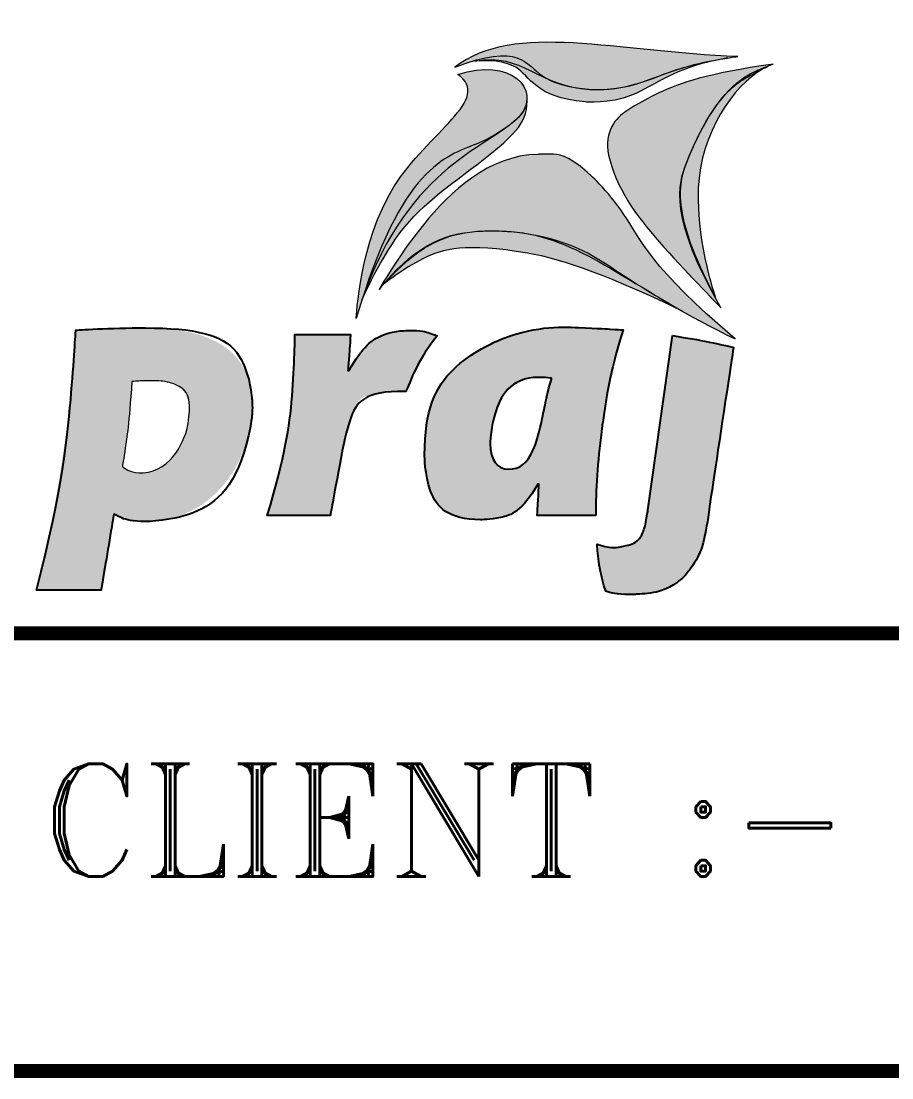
# Model space of a CAD drawing. Header units: inches. Extents: x 14435 to 21465, y 2728 to 7693.
# Drawn here: x 19863.9 to 20085.8, y 3137.3 to 3406.8 of the extents above; entities that cross this region are included whole.
import ezdxf
from ezdxf.enums import TextEntityAlignment as Align

# ---------------------------------------------------------------- set-up
doc = ezdxf.new("R2010")
doc.units = ezdxf.units.IN
doc.header["$MEASUREMENT"] = 0
for name, color, linetype in [('$PHI_TITL_3', 6, 'Continuous'), ('$PHI_TITL_4', 3, 'Continuous'), ('Layer 1', 7, 'Continuous')]:
    doc.layers.add(name, color=color, linetype=linetype)
doc.styles.add('ROMANS', font='romans.shx')
doc.styles.add('ROMANT', font='romant.shx')
doc.styles.get("Standard").update_dxf_attribs({"font": 'arial.ttf'})

# ---------------------------------------------------------------- blocks, each defined once
blk = doc.blocks.new('PHI-PIDPRAJA1')
at = {"true_color": 0x00b0bd}
h = blk.add_hatch(color=142, dxfattribs=at)
edge = h.paths.add_edge_path()
edge.add_spline(control_points=[(-173.303, 74.815), (-171.464, 76.218), (-168.394, 75.269), (-164.675, 75.138), (-164.675, 75.138), (-166.634, 74.906), (-167.984, 74.076), (-169.181, 74.137), (-169.181, 74.137), (-170.997, 74.229), (-171.311, 75.573), (-173.303, 74.815)], knot_values=[0, 0, 0, 0, 0.25, 0.25, 0.25, 0.375, 0.5, 0.5, 0.5, 0.75, 1, 1, 1, 1], degree=3, periodic=0)
at = {"true_color": 0x00696e}
h = blk.add_hatch(color=146, dxfattribs=at)
edge = h.paths.add_edge_path()
edge.add_spline(control_points=[(-169.181, 74.137), (-170.792, 74.219), (-171.222, 75.284), (-172.687, 74.996), (-172.687, 74.996), (-171.114, 75.182), (-170.869, 73.89), (-169.324, 73.753), (-169.324, 73.753), (-167.854, 73.623), (-166.607, 74.83), (-164.98, 75.095), (-164.98, 75.095), (-166.775, 74.82), (-168.047, 74.079), (-169.181, 74.137)], knot_values=[0, 0, 0, 0, 0.2, 0.2, 0.2, 0.3, 0.4, 0.4, 0.4, 0.5, 0.6, 0.6, 0.6, 0.8, 1, 1, 1, 1], degree=3, periodic=0)
at = {"true_color": 0xf05a22}
h = blk.add_hatch(color=20, dxfattribs=at)
edge = h.paths.add_edge_path()
edge.add_spline(control_points=[(-168.578, 71.985), (-168.788, 72.765), (-168.453, 73.205), (-168.127, 73.436), (-168.127, 73.436), (-167.294, 74.024), (-165.594, 74.629), (-163.599, 74.906), (-163.599, 74.906), (-163.599, 74.906), (-164.872, 74.411), (-165.557, 73.296), (-165.557, 73.296), (-165.557, 73.296), (-165.555, 73.302), (-165.555, 73.302), (-165.555, 73.302), (-166.256, 72.147), (-166.777, 70.257), (-165.188, 67.477), (-165.188, 67.477), (-167.099, 69.432), (-168.276, 70.92), (-168.576, 71.985), (-168.576, 71.985), (-168.576, 71.985), (-168.578, 71.985), (-168.578, 71.985)], knot_values=[0, 0, 0, 0, 0.125, 0.125, 0.125, 0.1875, 0.25, 0.25, 0.25, 0.3125, 0.375, 0.375, 0.375, 0.4375, 0.5, 0.5, 0.5, 0.5625, 0.625, 0.625, 0.625, 0.6875, 0.75, 0.75, 0.75, 0.875, 1, 1, 1, 1], degree=3, periodic=0)
at = {"true_color": 0xb34215}
h = blk.add_hatch(color=34, dxfattribs=at)
edge = h.paths.add_edge_path()
edge.add_spline(control_points=[(-165.557, 73.296), (-165.557, 73.296), (-165.555, 73.302), (-165.555, 73.302), (-165.555, 73.302), (-166.23, 72.191), (-166.737, 70.399), (-165.358, 67.789), (-165.358, 67.789), (-166.717, 71.752), (-164.619, 74.454), (-163.758, 74.835), (-163.758, 74.835), (-163.758, 74.835), (-163.76, 74.835), (-163.761, 74.834), (-163.761, 74.834), (-164.126, 74.661), (-165.021, 74.168), (-165.557, 73.296)], knot_values=[0, 0, 0, 0, 0.166667, 0.166667, 0.166667, 0.25, 0.333333, 0.333333, 0.333333, 0.416667, 0.5, 0.5, 0.5, 0.583333, 0.666667, 0.666667, 0.666667, 0.833333, 1, 1, 1, 1], degree=3, periodic=0)
at = {"true_color": 0x006cb5}
h = blk.add_hatch(color=152, dxfattribs=at)
edge = h.paths.add_edge_path()
edge.add_spline(control_points=[(-164.758, 66.526), (-167.76, 67.973), (-169.223, 69.435), (-171.175, 69.75), (-171.175, 69.75), (-172.959, 70.037), (-174.615, 69.27), (-175.606, 68.03), (-175.606, 68.03), (-174.576, 69.936), (-172.277, 72.119), (-170.765, 72.155), (-170.765, 72.155), (-170.425, 72.163), (-169.887, 72.162), (-169.263, 71.611), (-169.263, 71.611), (-167.998, 70.494), (-167.327, 68.699), (-164.758, 66.526)], knot_values=[0, 0, 0, 0, 0.166667, 0.166667, 0.166667, 0.25, 0.333333, 0.333333, 0.333333, 0.416667, 0.5, 0.5, 0.5, 0.583333, 0.666667, 0.666667, 0.666667, 0.833333, 1, 1, 1, 1], degree=3, periodic=0)
at = {"true_color": 0x284b8c}
h = blk.add_hatch(color=167, dxfattribs=at)
edge = h.paths.add_edge_path()
edge.add_spline(control_points=[(-171.087, 69.141), (-170.003, 68.96), (-168.408, 68.374), (-166.356, 67.367), (-166.356, 67.367), (-168.35, 68.5), (-169.605, 69.497), (-171.175, 69.75), (-171.175, 69.75), (-172.869, 70.023), (-174.446, 69.343), (-175.45, 68.213), (-175.45, 68.213), (-174.337, 69.107), (-172.98, 69.457), (-171.087, 69.141)], knot_values=[0, 0, 0, 0, 0.2, 0.2, 0.2, 0.3, 0.4, 0.4, 0.4, 0.5, 0.6, 0.6, 0.6, 0.8, 1, 1, 1, 1], degree=3, periodic=0)
h = blk.add_hatch(color=167, dxfattribs=at)
edge = h.paths.add_edge_path()
edge.add_spline(control_points=[(-182.733, 60.955), (-181.007, 60.955), (-179.837, 62.252), (-179.533, 63.853)], knot_values=[0.555556, 0.555556, 0.555556, 0.555556, 0.666667, 0.666667, 0.666667, 0.666667], degree=3, periodic=0)
edge.add_spline(control_points=[(-179.533, 63.853), (-179.485, 64.098), (-179.467, 64.434), (-179.484, 64.651)], knot_values=[0.666667, 0.666667, 0.666667, 0.666667, 0.777778, 0.777778, 0.777778, 0.777778], degree=3, periodic=0)
edge.add_spline(control_points=[(-179.484, 64.651), (-179.567, 66.485), (-181.232, 66.856), (-182.735, 66.86)], knot_values=[0.777778, 0.777778, 0.777778, 0.777778, 1, 1, 1, 1], degree=3, periodic=0)
edge.add_spline(control_points=[(-182.735, 66.86), (-183.809, 66.863), (-184.857, 66.793), (-184.857, 66.793)], knot_values=[0, 0, 0, 0, 0.111111, 0.111111, 0.111111, 0.111111], degree=3, periodic=0)
edge.add_spline(control_points=[(-184.857, 66.793), (-184.939, 65.387), (-185.243, 62.007), (-186.057, 58.859), (-186.057, 58.859), (-186.057, 58.859), (-185.564, 58.859), (-185.071, 58.859)], knot_values=[0.111111, 0.111111, 0.111111, 0.111111, 0.222222, 0.222222, 0.222222, 0.222322, 0.277778, 0.277778, 0.277778, 0.277778], degree=3, periodic=0)
edge.add_spline(control_points=[(-185.071, 58.859), (-184.578, 58.859), (-184.085, 58.859), (-184.085, 58.859), (-184.085, 58.859), (-184.085, 58.859), (-183.697, 61.183), (-183.697, 61.183)], knot_values=[0.277778, 0.277778, 0.277778, 0.277778, 0.333333, 0.333333, 0.333333, 0.333433, 0.444444, 0.444444, 0.444444, 0.444444], degree=3, periodic=0)
edge.add_spline(control_points=[(-183.697, 61.183), (-183.501, 61.056), (-183.125, 60.955), (-182.733, 60.955)], knot_values=[0.444444, 0.444444, 0.444444, 0.444444, 0.555556, 0.555556, 0.555556, 0.555556], degree=3, periodic=0)
edge = h.paths.add_edge_path(flags=16)
edge.add_spline(control_points=[(-181.433, 63.946), (-181.496, 63.491), (-181.914, 62.493), (-182.807, 62.435)], knot_values=[0, 0, 0, 0, 0.142857, 0.142857, 0.142857, 0.142857], degree=3, periodic=0)
edge.add_spline(control_points=[(-182.807, 62.435), (-183.199, 62.424), (-183.436, 62.629), (-183.436, 62.629)], knot_values=[0.142857, 0.142857, 0.142857, 0.142857, 0.285714, 0.285714, 0.285714, 0.285714], degree=3, periodic=0)
edge.add_spline(control_points=[(-183.436, 62.629), (-183.356, 63.132), (-183.241, 63.9), (-183.145, 65.228)], knot_values=[0.285714, 0.285714, 0.285714, 0.285714, 0.428571, 0.428571, 0.428571, 0.428571], degree=3, periodic=0)
edge.add_spline(control_points=[(-183.145, 65.228), (-183.092, 65.228), (-182.767, 65.254), (-182.458, 65.247)], knot_values=[0.428571, 0.428571, 0.428571, 0.428571, 0.571429, 0.571429, 0.571429, 0.571429], degree=3, periodic=0)
edge.add_spline(control_points=[(-182.458, 65.247), (-182.311, 65.244), (-182.167, 65.234), (-182.059, 65.21)], knot_values=[0.571429, 0.571429, 0.571429, 0.571429, 0.714286, 0.714286, 0.714286, 0.714286], degree=3, periodic=0)
edge.add_spline(control_points=[(-182.059, 65.21), (-181.403, 65.067), (-181.351, 64.515), (-181.433, 63.946)], knot_values=[0.714286, 0.714286, 0.714286, 0.714286, 1, 1, 1, 1], degree=3, periodic=0)
h = blk.add_hatch(color=167, dxfattribs=at)
edge = h.paths.add_edge_path()
edge.add_spline(control_points=[(-178.339, 64.061), (-178.406, 63.567), (-178.51, 63.023), (-178.69, 62.32)], knot_values=[0.635416, 0.635416, 0.635416, 0.635416, 0.656249, 0.656249, 0.656249, 0.656249], degree=3, periodic=0)
edge.add_spline(control_points=[(-178.69, 62.32), (-178.78, 61.969), (-178.889, 61.578), (-179.021, 61.134)], knot_values=[0.656249, 0.656249, 0.656249, 0.656249, 0.666667, 0.666667, 0.666667, 0.666667], degree=3, periodic=0)
edge.add_spline(control_points=[(-179.021, 61.134), (-179.021, 61.134), (-179.021, 61.134), (-177.1, 61.134), (-177.1, 61.134), (-177.1, 61.134), (-177.1, 61.134), (-176.752, 63.021), (-176.752, 63.021), (-176.752, 63.021), (-176.561, 64.031), (-176.168, 64.919), (-175.044, 64.919), (-175.044, 64.919), (-175.044, 64.919), (-175.044, 64.919)], knot_values=[0.66667, 0.66667, 0.66667, 0.66667, 0.708333, 0.75, 0.75, 0.75, 0.791667, 0.833333, 0.833333, 0.833333, 0.916667, 0.958334, 0.958334, 0.958334, 1.000001, 1.000001, 1.000001, 1.000001], degree=3, periodic=0)
edge.add_spline(control_points=[(-175.044, 64.919), (-175.044, 64.919), (-174.79, 64.919), (-174.79, 64.919)], knot_values=[0.000001, 0.000001, 0.000001, 0.000001, 0.083332, 0.083332, 0.083332, 0.083332], degree=3, periodic=0)
edge.add_spline(control_points=[(-174.715, 65.106), (-174.761, 64.994), (-174.79, 64.919), (-174.79, 64.919), (-174.79, 64.919), (-174.79, 64.919), (-174.79, 64.919)], knot_values=[0.083332, 0.083332, 0.083332, 0.083332, 0.09375, 0.09375, 0.09375, 0.104167, 0.104167, 0.104167, 0.104167], degree=3, periodic=0)
edge.add_spline(control_points=[(-174.536, 65.514), (-174.605, 65.367), (-174.668, 65.218), (-174.715, 65.106)], knot_values=[0.104167, 0.104167, 0.104167, 0.104167, 0.125, 0.125, 0.125, 0.125], degree=3, periodic=0)
edge.add_spline(control_points=[(-174.426, 65.737), (-174.466, 65.661), (-174.502, 65.588), (-174.536, 65.514)], knot_values=[0.125, 0.125, 0.125, 0.125, 0.135416, 0.135416, 0.135416, 0.135416], degree=3, periodic=0)
edge.add_spline(control_points=[(-174.426, 65.737), (-174.346, 65.89), (-174.246, 66.057), (-174.099, 66.267)], knot_values=[0.135416, 0.135416, 0.135416, 0.135416, 0.156249, 0.156249, 0.156249, 0.156249], degree=3, periodic=0)
edge.add_spline(control_points=[(-174.099, 66.267), (-174.026, 66.372), (-173.941, 66.489), (-173.84, 66.619)], knot_values=[0.156249, 0.156249, 0.156249, 0.156249, 0.166667, 0.166667, 0.166667, 0.166667], degree=3, periodic=0)
edge.add_spline(control_points=[(-173.84, 66.619), (-173.84, 66.619), (-174.044, 66.705), (-174.325, 66.786), (-174.73, 66.783), (-174.73, 66.783), (-174.754, 66.783), (-174.795, 66.781)], knot_values=[0.166667, 0.166667, 0.166667, 0.166667, 0.208333, 0.25, 0.25, 0.25, 0.260417, 0.260417, 0.260417, 0.260417], degree=3, periodic=0)
edge.add_spline(control_points=[(-174.795, 66.781), (-174.836, 66.779), (-174.895, 66.775), (-174.964, 66.767)], knot_values=[0.260417, 0.260417, 0.260417, 0.260417, 0.270834, 0.270834, 0.270834, 0.270834], degree=3, periodic=0)
edge.add_spline(control_points=[(-174.964, 66.767), (-174.999, 66.763), (-175.037, 66.758), (-175.076, 66.752)], knot_values=[0.270834, 0.270834, 0.270834, 0.270834, 0.276042, 0.276042, 0.276042, 0.276042], degree=3, periodic=0)
edge.add_spline(control_points=[(-175.076, 66.752), (-175.155, 66.74), (-175.241, 66.722), (-175.329, 66.698)], knot_values=[0.276042, 0.276042, 0.276042, 0.276042, 0.286458, 0.286458, 0.286458, 0.286458], degree=3, periodic=0)
edge.add_spline(control_points=[(-175.329, 66.698), (-175.373, 66.686), (-175.439, 66.666), (-175.504, 66.64), (-175.525, 66.631)], knot_values=[0.286458, 0.286458, 0.286458, 0.286458, 0.291667, 0.294271, 0.294271, 0.294271, 0.294271], degree=3, periodic=0)
edge.add_spline(control_points=[(-175.525, 66.631), (-175.568, 66.614), (-175.611, 66.593), (-175.653, 66.57)], knot_values=[0.294271, 0.294271, 0.294271, 0.294271, 0.299479, 0.299479, 0.299479, 0.299479], degree=3, periodic=0)
edge.add_spline(control_points=[(-175.653, 66.57), (-175.696, 66.547), (-175.738, 66.521), (-175.781, 66.491)], knot_values=[0.299479, 0.299479, 0.299479, 0.299479, 0.304687, 0.304687, 0.304687, 0.304687], degree=3, periodic=0)
edge.add_spline(control_points=[(-175.781, 66.491), (-175.823, 66.461), (-175.865, 66.428), (-175.908, 66.39)], knot_values=[0.304687, 0.304687, 0.304687, 0.304687, 0.309895, 0.309895, 0.309895, 0.309895], degree=3, periodic=0)
edge.add_spline(control_points=[(-175.908, 66.39), (-175.972, 66.334), (-176.037, 66.267), (-176.104, 66.189)], knot_values=[0.309895, 0.309895, 0.309895, 0.309895, 0.317708, 0.317708, 0.317708, 0.317708], degree=3, periodic=0)
edge.add_spline(control_points=[(-176.104, 66.189), (-176.192, 66.085), (-176.283, 65.96), (-176.379, 65.808)], knot_values=[0.317708, 0.317708, 0.317708, 0.317708, 0.328124, 0.328124, 0.328124, 0.328124], degree=3, periodic=0)
edge.add_spline(control_points=[(-176.379, 65.808), (-176.427, 65.732), (-176.476, 65.649), (-176.527, 65.56)], knot_values=[0.328124, 0.328124, 0.328124, 0.328124, 0.333333, 0.333333, 0.333333, 0.333333], degree=3, periodic=0)
edge.add_spline(control_points=[(-176.561, 65.56), (-176.561, 65.56), (-176.561, 65.56), (-176.561, 65.56), (-176.561, 65.56), (-176.544, 65.739), (-176.53, 65.922)], knot_values=[0.416666, 0.416666, 0.416666, 0.416666, 0.4375, 0.4375, 0.4375, 0.458333, 0.458333, 0.458333, 0.458333], degree=3, periodic=0)
edge.add_spline(control_points=[(-176.53, 65.922), (-176.516, 66.105), (-176.504, 66.291), (-176.483, 66.661)], knot_values=[0.458333, 0.458333, 0.458333, 0.458333, 0.5, 0.5, 0.5, 0.5], degree=3, periodic=0)
edge.add_spline(control_points=[(-176.483, 66.661), (-176.483, 66.661), (-176.483, 66.661), (-178.176, 66.661), (-178.176, 66.661), (-178.176, 66.661), (-178.178, 66.424), (-178.19, 66.07)], knot_values=[0.5, 0.5, 0.5, 0.5, 0.541667, 0.583333, 0.583333, 0.583333, 0.604167, 0.604167, 0.604167, 0.604167], degree=3, periodic=0)
edge.add_spline(control_points=[(-178.19, 66.07), (-178.202, 65.716), (-178.223, 65.245), (-178.262, 64.776)], knot_values=[0.604167, 0.604167, 0.604167, 0.604167, 0.625, 0.625, 0.625, 0.625], degree=3, periodic=0)
edge.add_spline(control_points=[(-178.339, 64.061), (-178.306, 64.308), (-178.282, 64.542), (-178.262, 64.776)], knot_values=[0.625, 0.625, 0.625, 0.625, 0.635416, 0.635416, 0.635416, 0.635416], degree=3, periodic=0)
h = blk.add_hatch(color=167, dxfattribs=at)
edge = h.paths.add_edge_path()
edge.add_spline(control_points=[(-168.485, 65.676), (-168.409, 65.992), (-168.31, 66.35), (-168.172, 66.799)], knot_values=[0.15909, 0.15909, 0.15909, 0.15909, 0.181818, 0.181818, 0.181818, 0.181818], degree=3, periodic=0)
edge.add_spline(control_points=[(-168.172, 66.799), (-168.172, 66.799), (-168.172, 66.799), (-168.321, 66.812), (-168.567, 66.825), (-168.567, 66.825), (-168.659, 66.83), (-168.824, 66.838)], knot_values=[0.181818, 0.181818, 0.181818, 0.181818, 0.227273, 0.272727, 0.272727, 0.272727, 0.295455, 0.295455, 0.295455, 0.295455], degree=3, periodic=0)
edge.add_spline(control_points=[(-168.824, 66.838), (-168.99, 66.846), (-169.349, 66.862), (-169.833, 66.883), (-170.009, 66.882)], knot_values=[0.295455, 0.295455, 0.295455, 0.295455, 0.318182, 0.329545, 0.329545, 0.329545, 0.329545], degree=3, periodic=0)
edge.add_spline(control_points=[(-170.009, 66.882), (-170.274, 66.88), (-170.573, 66.862), (-170.911, 66.799)], knot_values=[0.329545, 0.329545, 0.329545, 0.329545, 0.34659, 0.34659, 0.34659, 0.34659], degree=3, periodic=0)
edge.add_spline(control_points=[(-170.911, 66.799), (-171.136, 66.757), (-171.378, 66.695), (-171.639, 66.606)], knot_values=[0.34659, 0.34659, 0.34659, 0.34659, 0.357954, 0.357954, 0.357954, 0.357954], degree=3, periodic=0)
edge.add_spline(control_points=[(-171.639, 66.606), (-171.769, 66.561), (-171.905, 66.509), (-172.045, 66.449), (-172.045, 66.449), (-172.092, 66.429), (-172.171, 66.39)], knot_values=[0.357954, 0.357954, 0.357954, 0.357954, 0.363636, 0.363636, 0.363636, 0.375001, 0.375001, 0.375001, 0.375001], degree=3, periodic=0)
edge.add_spline(control_points=[(-172.171, 66.39), (-172.251, 66.351), (-172.362, 66.293), (-172.491, 66.219)], knot_values=[0.375001, 0.375001, 0.375001, 0.375001, 0.386364, 0.386364, 0.386364, 0.386364], degree=3, periodic=0)
edge.add_spline(control_points=[(-172.491, 66.219), (-172.555, 66.182), (-172.624, 66.141), (-172.695, 66.096)], knot_values=[0.386364, 0.386364, 0.386364, 0.386364, 0.392046, 0.392046, 0.392046, 0.392046], degree=3, periodic=0)
edge.add_spline(control_points=[(-172.695, 66.096), (-172.837, 66.006), (-172.988, 65.901), (-173.134, 65.782)], knot_values=[0.392046, 0.392046, 0.392046, 0.392046, 0.403409, 0.403409, 0.403409, 0.403409], degree=3, periodic=0)
edge.add_spline(control_points=[(-173.134, 65.782), (-173.206, 65.723), (-173.313, 65.629), (-173.413, 65.529), (-173.445, 65.494)], knot_values=[0.403409, 0.403409, 0.403409, 0.403409, 0.409091, 0.411932, 0.411932, 0.411932, 0.411932], degree=3, periodic=0)
edge.add_spline(control_points=[(-173.445, 65.494), (-173.51, 65.426), (-173.572, 65.353), (-173.629, 65.277)], knot_values=[0.411932, 0.411932, 0.411932, 0.411932, 0.417613, 0.417613, 0.417613, 0.417613], degree=3, periodic=0)
edge.add_spline(control_points=[(-173.629, 65.277), (-173.687, 65.2), (-173.741, 65.119), (-173.791, 65.032)], knot_values=[0.417613, 0.417613, 0.417613, 0.417613, 0.423295, 0.423295, 0.423295, 0.423295], degree=3, periodic=0)
edge.add_spline(control_points=[(-173.791, 65.032), (-173.841, 64.946), (-173.887, 64.854), (-173.929, 64.757)], knot_values=[0.423295, 0.423295, 0.423295, 0.423295, 0.428977, 0.428977, 0.428977, 0.428977], degree=3, periodic=0)
edge.add_spline(control_points=[(-173.929, 64.757), (-173.971, 64.659), (-174.009, 64.555), (-174.042, 64.444)], knot_values=[0.428977, 0.428977, 0.428977, 0.428977, 0.434659, 0.434659, 0.434659, 0.434659], degree=3, periodic=0)
edge.add_spline(control_points=[(-174.042, 64.444), (-174.076, 64.333), (-174.105, 64.214), (-174.13, 64.088)], knot_values=[0.434659, 0.434659, 0.434659, 0.434659, 0.44034, 0.44034, 0.44034, 0.44034], degree=3, periodic=0)
edge.add_spline(control_points=[(-174.13, 64.088), (-174.166, 63.899), (-174.193, 63.692), (-174.208, 63.464)], knot_values=[0.44034, 0.44034, 0.44034, 0.44034, 0.448863, 0.448863, 0.448863, 0.448863], degree=3, periodic=0)
edge.add_spline(control_points=[(-174.208, 63.464), (-174.218, 63.312), (-174.223, 63.15), (-174.223, 62.979), (-174.223, 62.979), (-174.223, 62.941), (-174.221, 62.877)], knot_values=[0.448863, 0.448863, 0.448863, 0.448863, 0.454545, 0.454545, 0.454545, 0.46591, 0.46591, 0.46591, 0.46591], degree=3, periodic=0)
edge.add_spline(control_points=[(-174.221, 62.877), (-174.218, 62.813), (-174.212, 62.722), (-174.201, 62.616)], knot_values=[0.46591, 0.46591, 0.46591, 0.46591, 0.477273, 0.477273, 0.477273, 0.477273], degree=3, periodic=0)
edge.add_spline(control_points=[(-174.201, 62.616), (-174.195, 62.563), (-174.188, 62.506), (-174.179, 62.447)], knot_values=[0.477273, 0.477273, 0.477273, 0.477273, 0.482955, 0.482955, 0.482955, 0.482955], degree=3, periodic=0)
edge.add_spline(control_points=[(-174.179, 62.447), (-174.162, 62.329), (-174.137, 62.2), (-174.103, 62.073)], knot_values=[0.482955, 0.482955, 0.482955, 0.482955, 0.494318, 0.494318, 0.494318, 0.494318], degree=3, periodic=0)
edge.add_spline(control_points=[(-174.103, 62.073), (-174.086, 62.009), (-174.056, 61.915), (-174.02, 61.824), (-174.007, 61.794)], knot_values=[0.494318, 0.494318, 0.494318, 0.494318, 0.5, 0.502841, 0.502841, 0.502841, 0.502841], degree=3, periodic=0)
edge.add_spline(control_points=[(-174.007, 61.794), (-173.982, 61.734), (-173.953, 61.676), (-173.92, 61.621)], knot_values=[0.502841, 0.502841, 0.502841, 0.502841, 0.508523, 0.508523, 0.508523, 0.508523], degree=3, periodic=0)
edge.add_spline(control_points=[(-173.92, 61.621), (-173.887, 61.566), (-173.85, 61.513), (-173.808, 61.464)], knot_values=[0.508523, 0.508523, 0.508523, 0.508523, 0.514204, 0.514204, 0.514204, 0.514204], degree=3, periodic=0)
edge.add_spline(control_points=[(-173.808, 61.464), (-173.766, 61.414), (-173.719, 61.367), (-173.666, 61.324)], knot_values=[0.514204, 0.514204, 0.514204, 0.514204, 0.519886, 0.519886, 0.519886, 0.519886], degree=3, periodic=0)
edge.add_spline(control_points=[(-173.666, 61.324), (-173.613, 61.281), (-173.554, 61.242), (-173.489, 61.207)], knot_values=[0.519886, 0.519886, 0.519886, 0.519886, 0.525568, 0.525568, 0.525568, 0.525568], degree=3, periodic=0)
edge.add_spline(control_points=[(-173.489, 61.207), (-173.423, 61.171), (-173.351, 61.14), (-173.271, 61.113)], knot_values=[0.525568, 0.525568, 0.525568, 0.525568, 0.531249, 0.531249, 0.531249, 0.531249], degree=3, periodic=0)
edge.add_spline(control_points=[(-173.271, 61.113), (-173.191, 61.087), (-173.104, 61.065), (-173.007, 61.048)], knot_values=[0.531249, 0.531249, 0.531249, 0.531249, 0.536931, 0.536931, 0.536931, 0.536931], degree=3, periodic=0)
edge.add_spline(control_points=[(-173.007, 61.048), (-172.911, 61.031), (-172.807, 61.02), (-172.693, 61.014)], knot_values=[0.536931, 0.536931, 0.536931, 0.536931, 0.542613, 0.542613, 0.542613, 0.542613], degree=3, periodic=0)
edge.add_spline(control_points=[(-172.693, 61.014), (-172.636, 61.011), (-172.576, 61.01), (-172.515, 61.01), (-172.515, 61.01), (-172.496, 61.01), (-172.464, 61.011)], knot_values=[0.542613, 0.542613, 0.542613, 0.542613, 0.545455, 0.545455, 0.545455, 0.556819, 0.556819, 0.556819, 0.556819], degree=3, periodic=0)
edge.add_spline(control_points=[(-172.464, 61.011), (-172.399, 61.013), (-172.278, 61.019), (-172.134, 61.037)], knot_values=[0.556819, 0.556819, 0.556819, 0.556819, 0.579546, 0.579546, 0.579546, 0.579546], degree=3, periodic=0)
edge.add_spline(control_points=[(-172.134, 61.037), (-172.062, 61.046), (-171.965, 61.061), (-171.865, 61.083), (-171.845, 61.087)], knot_values=[0.579546, 0.579546, 0.579546, 0.579546, 0.590909, 0.59375, 0.59375, 0.59375, 0.59375], degree=3, periodic=0)
edge.add_spline(control_points=[(-171.845, 61.087), (-171.805, 61.097), (-171.764, 61.108), (-171.723, 61.122)], knot_values=[0.59375, 0.59375, 0.59375, 0.59375, 0.599432, 0.599432, 0.599432, 0.599432], degree=3, periodic=0)
edge.add_spline(control_points=[(-171.723, 61.122), (-171.681, 61.136), (-171.639, 61.152), (-171.596, 61.173)], knot_values=[0.599432, 0.599432, 0.599432, 0.599432, 0.605113, 0.605113, 0.605113, 0.605113], degree=3, periodic=0)
edge.add_spline(control_points=[(-171.596, 61.173), (-171.553, 61.194), (-171.509, 61.219), (-171.464, 61.249)], knot_values=[0.605113, 0.605113, 0.605113, 0.605113, 0.610795, 0.610795, 0.610795, 0.610795], degree=3, periodic=0)
edge.add_spline(control_points=[(-171.464, 61.249), (-171.419, 61.279), (-171.373, 61.315), (-171.326, 61.357)], knot_values=[0.610795, 0.610795, 0.610795, 0.610795, 0.616477, 0.616477, 0.616477, 0.616477], degree=3, periodic=0)
edge.add_spline(control_points=[(-171.326, 61.357), (-171.278, 61.399), (-171.23, 61.447), (-171.18, 61.503)], knot_values=[0.616477, 0.616477, 0.616477, 0.616477, 0.622158, 0.622158, 0.622158, 0.622158], degree=3, periodic=0)
edge.add_spline(control_points=[(-171.18, 61.503), (-171.104, 61.588), (-171.026, 61.69), (-170.943, 61.813)], knot_values=[0.622158, 0.622158, 0.622158, 0.622158, 0.630681, 0.630681, 0.630681, 0.630681], degree=3, periodic=0)
edge.add_spline(control_points=[(-170.943, 61.813), (-170.888, 61.895), (-170.831, 61.987), (-170.771, 62.09)], knot_values=[0.630681, 0.630681, 0.630681, 0.630681, 0.636364, 0.636364, 0.636364, 0.636364], degree=3, periodic=0)
edge.add_spline(control_points=[(-170.771, 62.09), (-170.771, 62.09), (-170.771, 62.09), (-170.738, 62.09), (-170.738, 62.09)], knot_values=[0.636364, 0.636364, 0.636364, 0.636364, 0.681818, 0.727272, 0.727272, 0.727272, 0.727272], degree=3, periodic=0)
edge.add_spline(control_points=[(-170.752, 61.772), (-170.743, 61.933), (-170.738, 62.09), (-170.738, 62.09), (-170.738, 62.09), (-170.738, 62.09), (-170.738, 62.09)], knot_values=[0.727272, 0.727272, 0.727272, 0.727272, 0.75, 0.75, 0.75, 0.772727, 0.772727, 0.772727, 0.772727], degree=3, periodic=0)
edge.add_spline(control_points=[(-170.752, 61.772), (-170.76, 61.612), (-170.771, 61.448), (-170.793, 61.134)], knot_values=[0.772727, 0.772727, 0.772727, 0.772727, 0.818182, 0.818182, 0.818182, 0.818182], degree=3, periodic=0)
edge.add_spline(control_points=[(-170.793, 61.134), (-170.793, 61.134), (-170.793, 61.134), (-169.007, 61.134), (-169.007, 61.134)], knot_values=[0.818184, 0.818184, 0.818184, 0.818184, 0.909091, 1, 1, 1, 1], degree=3, periodic=0)
edge.add_spline(control_points=[(-169.007, 61.134), (-169.007, 61.919), (-168.951, 62.783), (-168.833, 63.685), (-168.833, 63.685), (-168.814, 63.829), (-168.784, 64.041)], knot_values=[0, 0, 0, 0, 0.090909, 0.090909, 0.090909, 0.113637, 0.113637, 0.113637, 0.113637], degree=3, periodic=0)
edge.add_spline(control_points=[(-168.485, 65.676), (-168.561, 65.361), (-168.668, 64.818), (-168.753, 64.254), (-168.784, 64.041)], knot_values=[0.113637, 0.113637, 0.113637, 0.113637, 0.136364, 0.15909, 0.15909, 0.15909, 0.15909], degree=3, periodic=0)
edge = h.paths.add_edge_path(flags=16)
edge.add_spline(control_points=[(-170.738, 65.351), (-170.738, 65.351), (-170.636, 65.351), (-170.395, 65.335), (-170.351, 65.325), (-170.351, 65.325), (-170.443, 65.01), (-170.492, 64.782), (-170.492, 64.782), (-170.492, 64.782), (-170.492, 64.782), (-170.615, 64.204), (-170.615, 64.204), (-170.615, 64.204), (-170.85, 62.899), (-171.323, 62.551), (-171.671, 62.551)], knot_values=[0.285716, 0.285716, 0.285716, 0.285716, 0.357143, 0.428571, 0.428571, 0.428571, 0.5, 0.571429, 0.571429, 0.571429, 0.642857, 0.714286, 0.714286, 0.714286, 0.857143, 1, 1, 1, 1], degree=3, periodic=0)
edge.add_spline(control_points=[(-171.671, 62.551), (-171.997, 62.551), (-172.222, 62.821), (-172.222, 63.338), (-172.222, 63.338), (-172.222, 63.364), (-172.219, 63.409)], knot_values=[0, 0, 0, 0, 0.142857, 0.142857, 0.142857, 0.160715, 0.160715, 0.160715, 0.160715], degree=3, periodic=0)
edge.add_spline(control_points=[(-172.219, 63.409), (-172.215, 63.501), (-172.201, 63.675), (-172.159, 63.892)], knot_values=[0.160715, 0.160715, 0.160715, 0.160715, 0.196429, 0.196429, 0.196429, 0.196429], degree=3, periodic=0)
edge.add_spline(control_points=[(-172.159, 63.892), (-172.138, 64.001), (-172.096, 64.18), (-172.033, 64.374), (-172.009, 64.438)], knot_values=[0.196429, 0.196429, 0.196429, 0.196429, 0.214286, 0.223214, 0.223214, 0.223214, 0.223214], degree=3, periodic=0)
edge.add_spline(control_points=[(-172.009, 64.438), (-171.973, 64.535), (-171.93, 64.633), (-171.876, 64.726)], knot_values=[0.223214, 0.223214, 0.223214, 0.223214, 0.236607, 0.236607, 0.236607, 0.236607], degree=3, periodic=0)
edge.add_spline(control_points=[(-171.876, 64.726), (-171.841, 64.788), (-171.801, 64.848), (-171.755, 64.905)], knot_values=[0.236607, 0.236607, 0.236607, 0.236607, 0.245535, 0.245535, 0.245535, 0.245535], degree=3, periodic=0)
edge.add_spline(control_points=[(-171.755, 64.905), (-171.721, 64.947), (-171.684, 64.988), (-171.643, 65.027)], knot_values=[0.245535, 0.245535, 0.245535, 0.245535, 0.252231, 0.252231, 0.252231, 0.252231], degree=3, periodic=0)
edge.add_spline(control_points=[(-171.643, 65.027), (-171.616, 65.052), (-171.588, 65.077), (-171.558, 65.1)], knot_values=[0.252231, 0.252231, 0.252231, 0.252231, 0.256696, 0.256696, 0.256696, 0.256696], degree=3, periodic=0)
edge.add_spline(control_points=[(-171.558, 65.1), (-171.528, 65.124), (-171.496, 65.146), (-171.463, 65.166)], knot_values=[0.256696, 0.256696, 0.256696, 0.256696, 0.26116, 0.26116, 0.26116, 0.26116], degree=3, periodic=0)
edge.add_spline(control_points=[(-171.463, 65.166), (-171.429, 65.187), (-171.394, 65.206), (-171.357, 65.224)], knot_values=[0.26116, 0.26116, 0.26116, 0.26116, 0.265624, 0.265624, 0.265624, 0.265624], degree=3, periodic=0)
edge.add_spline(control_points=[(-171.357, 65.224), (-171.32, 65.242), (-171.281, 65.258), (-171.241, 65.272)], knot_values=[0.265624, 0.265624, 0.265624, 0.265624, 0.270088, 0.270088, 0.270088, 0.270088], degree=3, periodic=0)
edge.add_spline(control_points=[(-171.241, 65.272), (-171.2, 65.287), (-171.157, 65.299), (-171.113, 65.31)], knot_values=[0.270088, 0.270088, 0.270088, 0.270088, 0.274552, 0.274552, 0.274552, 0.274552], degree=3, periodic=0)
edge.add_spline(control_points=[(-171.113, 65.31), (-171.046, 65.326), (-170.974, 65.338), (-170.898, 65.344)], knot_values=[0.274552, 0.274552, 0.274552, 0.274552, 0.281249, 0.281249, 0.281249, 0.281249], degree=3, periodic=0)
edge.add_spline(control_points=[(-170.898, 65.344), (-170.847, 65.349), (-170.793, 65.351), (-170.738, 65.351)], knot_values=[0.281249, 0.281249, 0.281249, 0.281249, 0.285714, 0.285714, 0.285714, 0.285714], degree=3, periodic=0)
h = blk.add_hatch(color=167, dxfattribs=at)
edge = h.paths.add_edge_path()
edge.add_spline(control_points=[(-166.667, 66.626), (-166.667, 66.626), (-167.416, 61.304), (-167.416, 61.304)], knot_values=[0, 0, 0, 0, 0.083333, 0.083333, 0.083333, 0.083333], degree=3, periodic=0)
edge.add_spline(control_points=[(-167.416, 61.304), (-167.474, 60.897), (-167.544, 60.646), (-167.636, 60.492)], knot_values=[0.083333, 0.083333, 0.083333, 0.083333, 0.166667, 0.166667, 0.166667, 0.166667], degree=3, periodic=0)
edge.add_spline(control_points=[(-167.636, 60.492), (-167.722, 60.35), (-167.879, 60.271), (-168.006, 60.237)], knot_values=[0.166667, 0.166667, 0.166667, 0.166667, 0.25, 0.25, 0.25, 0.25], degree=3, periodic=0)
edge.add_spline(control_points=[(-168.006, 60.237), (-168.226, 60.179), (-168.58, 60.134), (-168.966, 60.261)], knot_values=[0.25, 0.25, 0.25, 0.25, 0.333333, 0.333333, 0.333333, 0.333333], degree=3, periodic=0)
edge.add_spline(control_points=[(-168.966, 60.261), (-168.93, 59.836), (-168.856, 59.337), (-168.7, 58.827)], knot_values=[0.333333, 0.333333, 0.333333, 0.333333, 0.416667, 0.416667, 0.416667, 0.416667], degree=3, periodic=0)
edge.add_spline(control_points=[(-168.7, 58.827), (-168.654, 58.818), (-168.299, 58.714), (-167.799, 58.733)], knot_values=[0.416667, 0.416667, 0.416667, 0.416667, 0.5, 0.5, 0.5, 0.5], degree=3, periodic=0)
edge.add_spline(control_points=[(-167.799, 58.733), (-167.343, 58.749), (-166.861, 58.86), (-166.512, 59.106)], knot_values=[0.5, 0.5, 0.5, 0.5, 0.583333, 0.583333, 0.583333, 0.583333], degree=3, periodic=0)
edge.add_spline(control_points=[(-166.512, 59.106), (-166.399, 59.189), (-166.298, 59.284), (-166.213, 59.392)], knot_values=[0.583333, 0.583333, 0.583333, 0.583333, 0.666667, 0.666667, 0.666667, 0.666667], degree=3, periodic=0)
edge.add_spline(control_points=[(-166.213, 59.392), (-165.851, 59.825), (-165.657, 60.469), (-165.537, 61.414), (-165.537, 61.414), (-165.537, 61.414), (-164.805, 66.266), (-164.805, 66.266)], knot_values=[0.666667, 0.666667, 0.666667, 0.666667, 0.75, 0.75, 0.75, 0.7501, 0.833333, 0.833333, 0.833333, 0.833333], degree=3, periodic=0)
edge.add_spline(control_points=[(-164.805, 66.266), (-165.595, 66.453), (-166.19, 66.549), (-166.667, 66.626)], knot_values=[0.833333, 0.833333, 0.833333, 0.833333, 1, 1, 1, 1], degree=3, periodic=0)
at = {"layer": 'Layer 1', "lineweight": 18, "true_color": 0x71bf43}
h = blk.add_hatch(color=93, dxfattribs=at)
edge = h.paths.add_edge_path()
edge.add_spline(control_points=[(-173.213, 74.588), (-172.128, 73.847), (-176.106, 71.82), (-176.307, 67.151), (-176.307, 67.151)], knot_values=[0.5, 0.5, 0.5, 0.5, 0.75, 1, 1, 1, 1], degree=3, periodic=0)
edge.add_spline(control_points=[(-176.307, 67.151), (-174.922, 71.82), (-172.189, 72.358), (-171.317, 73.329), (-171.317, 73.329)], knot_values=[0.25, 0.25, 0.25, 0.25, 0.375, 0.5, 0.5, 0.5, 0.5], degree=3, periodic=0)
edge.add_spline(control_points=[(-171.317, 73.329), (-170.637, 74.15), (-171.611, 75.122), (-173.213, 74.588)], knot_values=[0, 0, 0, 0, 0.25, 0.25, 0.25, 0.25], degree=3, periodic=0)
at = {"layer": 'Layer 1', "lineweight": 18, "true_color": 0x00696e}
h = blk.add_hatch(color=146, dxfattribs=at)
edge = h.paths.add_edge_path()
edge.add_spline(control_points=[(-172.701, 75.018), (-172.601, 75.045), (-172.422, 75.093), (-172.158, 75.141), (-171.91, 75.165), (-171.666, 75.158), (-171.404, 75.106), (-171.141, 74.977), (-170.91, 74.78), (-170.711, 74.596), (-170.571, 74.511), (-170.509, 74.473)], knot_values=[0, 0, 0, 0, 0.186407, 0.334943, 0.482792, 0.63379, 0.773217, 0.96185, 1.154433, 1.31886, 1.44907, 1.44907, 1.44907, 1.44907], degree=3, periodic=0)
edge.add_spline(control_points=[(-170.509, 74.473), (-170.643, 74.538), (-170.901, 74.663), (-171.282, 74.852), (-171.66, 74.992), (-171.999, 75.054), (-172.267, 75.063), (-172.485, 75.052), (-172.625, 75.03), (-172.701, 75.018)], knot_values=[0, 0, 0, 0, 0.269462, 0.516379, 0.765099, 0.994118, 1.133499, 1.247928, 1.38752, 1.38752, 1.38752, 1.38752], degree=3, periodic=0)
at = {"layer": 'Layer 1', "lineweight": 18, "true_color": 0x519031}
h = blk.add_hatch(color=87, dxfattribs=at)
edge = h.paths.add_edge_path()
edge.add_spline(control_points=[(-171.317, 73.329), (-172.153, 72.398), (-174.697, 71.863), (-176.133, 67.715)], knot_values=[0, 0, 0, 0, 0.2, 0.2, 0.2, 0.2], degree=3, periodic=0)
edge.add_spline(control_points=[(-176.133, 67.715), (-176.133, 67.715), (-175.01, 70.337), (-173.161, 71.379), (-172.005, 72.339)], knot_values=[0.2, 0.2, 0.2, 0.2, 0.3, 0.4, 0.4, 0.4, 0.4], degree=3, periodic=0)
edge.add_spline(control_points=[(-172.005, 72.339), (-172.005, 72.339), (-171.344, 72.888), (-171.09, 73.395), (-171.102, 73.794)], knot_values=[0.4, 0.4, 0.4, 0.4, 0.5, 0.6, 0.6, 0.6, 0.6], degree=3, periodic=0)
edge.add_spline(control_points=[(-171.102, 73.794), (-171.102, 73.794), (-171.121, 73.642), (-171.19, 73.483), (-171.317, 73.329)], knot_values=[0.6, 0.6, 0.6, 0.6, 0.8, 1, 1, 1, 1], degree=3, periodic=0)
h = blk.add_hatch(color=87, dxfattribs=at)
edge = h.paths.add_edge_path()
edge.add_spline(control_points=[(-176.136, 67.712), (-175.8, 68.532), (-175.258, 69.853), (-174.046, 71.289), (-173, 72.156), (-172.047, 72.718), (-171.54, 73.142), (-171.32, 73.326)], knot_values=[0, 0, 0, 0, 1.586095, 2.554758, 3.350812, 4.025516, 4.541777, 4.541777, 4.541777, 4.541777], degree=3, periodic=0)
edge.add_spline(control_points=[(-171.32, 73.326), (-171.766, 73.007), (-172.514, 72.471), (-174.076, 71.897), (-175.285, 70.128), (-175.828, 68.585), (-176.136, 67.712)], knot_values=[0, 0, 0, 0, 0.986505, 1.654674, 2.942779, 4.625066, 4.625066, 4.625066, 4.625066], degree=3, periodic=0)
at = {"color": 7, "const_width": 0.426}
for points in [[(-188.297, 57.544), (0, 57.544)], [(-188.297, 44.197), (0, 44.197)]]:
    blk.add_lwpolyline(points, dxfattribs=at)
at = {"color": 167, "true_color": 0x284b8c}
for points, knots in [([(-182.735, 66.86), (-183.809, 66.863), (-184.857, 66.793), (-184.857, 66.793), (-184.857, 66.793), (-184.939, 65.387), (-185.243, 62.007), (-186.057, 58.859), (-186.057, 58.859), (-186.057, 58.859), (-184.085, 58.859), (-184.085, 58.859), (-184.085, 58.859), (-184.085, 58.859), (-183.697, 61.183), (-183.697, 61.183), (-183.697, 61.183), (-183.501, 61.056), (-183.125, 60.955), (-182.733, 60.955), (-182.733, 60.955), (-181.007, 60.955), (-179.837, 62.252), (-179.533, 63.853), (-179.533, 63.853), (-179.485, 64.098), (-179.467, 64.434), (-179.484, 64.651), (-179.484, 64.651), (-179.567, 66.485), (-181.232, 66.856), (-182.735, 66.86)], [0, 0, 0, 0, 0.111111, 0.111111, 0.111111, 0.166667, 0.222222, 0.222222, 0.222222, 0.277778, 0.333333, 0.333333, 0.333333, 0.388889, 0.444444, 0.444444, 0.444444, 0.5, 0.555556, 0.555556, 0.555556, 0.611111, 0.666667, 0.666667, 0.666667, 0.722222, 0.777778, 0.777778, 0.777778, 0.888889, 1, 1, 1, 1]), ([(-175.044, 64.919), (-175.044, 64.919), (-174.79, 64.919), (-174.79, 64.919), (-174.79, 64.919), (-174.557, 65.521), (-174.242, 66.096), (-173.84, 66.619), (-173.84, 66.619), (-174.044, 66.705), (-174.325, 66.786), (-174.73, 66.783), (-174.73, 66.783), (-175.494, 66.783), (-176.123, 66.278), (-176.527, 65.56), (-176.527, 65.56), (-176.527, 65.56), (-176.561, 65.56), (-176.561, 65.56), (-176.561, 65.56), (-176.527, 65.919), (-176.504, 66.291), (-176.483, 66.661), (-176.483, 66.661), (-176.483, 66.661), (-178.176, 66.661), (-178.176, 66.661), (-178.176, 66.661), (-178.191, 64.767), (-178.49, 62.909), (-179.021, 61.134), (-179.021, 61.134), (-179.021, 61.134), (-177.1, 61.134), (-177.1, 61.134), (-177.1, 61.134), (-177.1, 61.134), (-176.752, 63.021), (-176.752, 63.021), (-176.752, 63.021), (-176.561, 64.031), (-176.168, 64.919), (-175.044, 64.919)], [0, 0, 0, 0, 0.083333, 0.083333, 0.083333, 0.125, 0.166667, 0.166667, 0.166667, 0.208333, 0.25, 0.25, 0.25, 0.291667, 0.333333, 0.333333, 0.333333, 0.375, 0.416667, 0.416667, 0.416667, 0.458333, 0.5, 0.5, 0.5, 0.541667, 0.583333, 0.583333, 0.583333, 0.625, 0.666667, 0.666667, 0.666667, 0.708333, 0.75, 0.75, 0.75, 0.791667, 0.833333, 0.833333, 0.833333, 0.916667, 1, 1, 1, 1]), ([(-169.007, 61.134), (-169.007, 61.919), (-168.951, 62.783), (-168.833, 63.685), (-168.833, 63.685), (-168.683, 64.832), (-168.449, 65.901), (-168.172, 66.799), (-168.172, 66.799), (-168.172, 66.799), (-168.321, 66.812), (-168.567, 66.825), (-168.567, 66.825), (-169.302, 66.863), (-170.925, 66.927), (-172.045, 66.449), (-172.045, 66.449), (-173.558, 65.79), (-174.223, 64.352), (-174.223, 62.979), (-174.223, 62.979), (-174.223, 61.775), (-173.503, 61.01), (-172.515, 61.01), (-172.515, 61.01), (-171.93, 61.01), (-171.244, 61.269), (-170.771, 62.09), (-170.771, 62.09), (-170.771, 62.09), (-170.738, 62.09), (-170.738, 62.09), (-170.738, 62.09), (-170.749, 61.775), (-170.771, 61.448), (-170.793, 61.134), (-170.793, 61.134), (-170.793, 61.134), (-169.007, 61.134), (-169.007, 61.134)], [0, 0, 0, 0, 0.090909, 0.090909, 0.090909, 0.136364, 0.181818, 0.181818, 0.181818, 0.227273, 0.272727, 0.272727, 0.272727, 0.318182, 0.363636, 0.363636, 0.363636, 0.409091, 0.454545, 0.454545, 0.454545, 0.5, 0.545455, 0.545455, 0.545455, 0.590909, 0.636364, 0.636364, 0.636364, 0.681818, 0.727273, 0.727273, 0.727273, 0.772727, 0.818182, 0.818182, 0.818182, 0.909091, 1, 1, 1, 1]), ([(-166.667, 66.626), (-166.667, 66.626), (-167.416, 61.304), (-167.416, 61.304), (-167.416, 61.304), (-167.474, 60.897), (-167.544, 60.646), (-167.636, 60.492), (-167.636, 60.492), (-167.722, 60.35), (-167.879, 60.271), (-168.006, 60.237), (-168.006, 60.237), (-168.226, 60.179), (-168.58, 60.134), (-168.966, 60.261), (-168.966, 60.261), (-168.93, 59.836), (-168.856, 59.337), (-168.7, 58.827), (-168.7, 58.827), (-168.654, 58.818), (-168.299, 58.714), (-167.799, 58.733), (-167.799, 58.733), (-167.343, 58.749), (-166.861, 58.86), (-166.512, 59.106), (-166.512, 59.106), (-166.399, 59.189), (-166.298, 59.284), (-166.213, 59.392), (-166.213, 59.392), (-165.851, 59.825), (-165.657, 60.469), (-165.537, 61.414), (-165.537, 61.414), (-165.537, 61.414), (-164.805, 66.266), (-164.805, 66.266), (-164.805, 66.266), (-165.595, 66.453), (-166.19, 66.549), (-166.667, 66.626)], [0, 0, 0, 0, 0.083333, 0.083333, 0.083333, 0.125, 0.166667, 0.166667, 0.166667, 0.208333, 0.25, 0.25, 0.25, 0.291667, 0.333333, 0.333333, 0.333333, 0.375, 0.416667, 0.416667, 0.416667, 0.458333, 0.5, 0.5, 0.5, 0.541667, 0.583333, 0.583333, 0.583333, 0.625, 0.666667, 0.666667, 0.666667, 0.708333, 0.75, 0.75, 0.75, 0.791667, 0.833333, 0.833333, 0.833333, 0.916667, 1, 1, 1, 1]), ([(-171.671, 62.551), (-171.997, 62.551), (-172.222, 62.821), (-172.222, 63.338), (-172.222, 63.338), (-172.222, 64.148), (-171.627, 65.351), (-170.738, 65.351), (-170.738, 65.351), (-170.636, 65.351), (-170.395, 65.335), (-170.351, 65.325), (-170.351, 65.325), (-170.443, 65.01), (-170.492, 64.782), (-170.492, 64.782), (-170.492, 64.782), (-170.492, 64.782), (-170.615, 64.204), (-170.615, 64.204), (-170.615, 64.204), (-170.85, 62.899), (-171.323, 62.551), (-171.671, 62.551)], [0, 0, 0, 0, 0.142857, 0.142857, 0.142857, 0.214286, 0.285714, 0.285714, 0.285714, 0.357143, 0.428571, 0.428571, 0.428571, 0.5, 0.571429, 0.571429, 0.571429, 0.642857, 0.714286, 0.714286, 0.714286, 0.857143, 1, 1, 1, 1])]:
    blk.add_open_spline(points, degree=3, knots=knots, dxfattribs=at)
at = {"layer": 'Layer 1', "color": 142, "lineweight": 18, "true_color": 0x00b0bd}
blk.add_open_spline([(-173.303, 74.815), (-171.464, 76.218), (-168.394, 75.269), (-164.675, 75.138), (-164.675, 75.138), (-166.634, 74.906), (-167.984, 74.076), (-169.181, 74.137), (-169.181, 74.137), (-170.997, 74.229), (-171.311, 75.573), (-173.303, 74.815)], degree=3, knots=[0, 0, 0, 0, 0.25, 0.25, 0.25, 0.375, 0.5, 0.5, 0.5, 0.75, 1, 1, 1, 1], dxfattribs=at)
at = {"layer": 'Layer 1', "color": 93, "lineweight": 18, "true_color": 0x71bf43}
for points in [[(-173.213, 74.588), (-171.611, 75.122), (-170.637, 74.15), (-171.317, 73.329)], [(-176.307, 67.151), (-176.307, 67.151), (-176.106, 71.82), (-172.128, 73.847), (-173.213, 74.588)], [(-171.317, 73.329), (-171.317, 73.329), (-172.189, 72.358), (-174.922, 71.82), (-176.307, 67.151)]]:
    blk.add_open_spline(points, degree=3, dxfattribs=at)
at = {"layer": 'Layer 1', "color": 146, "lineweight": 18, "true_color": 0x00696e}
blk.add_open_spline([(-169.181, 74.137), (-170.792, 74.219), (-171.222, 75.284), (-172.687, 74.996), (-172.687, 74.996), (-171.114, 75.182), (-170.869, 73.89), (-169.324, 73.753), (-169.324, 73.753), (-167.854, 73.623), (-166.607, 74.83), (-164.98, 75.095), (-164.98, 75.095), (-166.775, 74.82), (-168.047, 74.079), (-169.181, 74.137)], degree=3, knots=[0, 0, 0, 0, 0.2, 0.2, 0.2, 0.3, 0.4, 0.4, 0.4, 0.5, 0.6, 0.6, 0.6, 0.8, 1, 1, 1, 1], dxfattribs=at)
at = {"layer": 'Layer 1', "color": 20, "lineweight": 18, "true_color": 0xf05a22}
blk.add_open_spline([(-168.578, 71.985), (-168.788, 72.765), (-168.453, 73.205), (-168.127, 73.436), (-168.127, 73.436), (-167.294, 74.024), (-165.594, 74.629), (-163.599, 74.906), (-163.599, 74.906), (-163.599, 74.906), (-164.872, 74.411), (-165.557, 73.296), (-165.557, 73.296), (-165.557, 73.296), (-165.555, 73.302), (-165.555, 73.302), (-165.555, 73.302), (-166.256, 72.147), (-166.777, 70.257), (-165.188, 67.477), (-165.188, 67.477), (-167.099, 69.432), (-168.276, 70.92), (-168.576, 71.985), (-168.576, 71.985), (-168.576, 71.985), (-168.578, 71.985), (-168.578, 71.985)], degree=3, knots=[0, 0, 0, 0, 0.125, 0.125, 0.125, 0.1875, 0.25, 0.25, 0.25, 0.3125, 0.375, 0.375, 0.375, 0.4375, 0.5, 0.5, 0.5, 0.5625, 0.625, 0.625, 0.625, 0.6875, 0.75, 0.75, 0.75, 0.875, 1, 1, 1, 1], dxfattribs=at)
at = {"layer": 'Layer 1', "color": 34, "lineweight": 18, "true_color": 0xb34215}
blk.add_open_spline([(-165.557, 73.296), (-165.557, 73.296), (-165.555, 73.302), (-165.555, 73.302), (-165.555, 73.302), (-166.23, 72.191), (-166.737, 70.399), (-165.358, 67.789), (-165.358, 67.789), (-166.717, 71.752), (-164.619, 74.454), (-163.758, 74.835), (-163.758, 74.835), (-163.758, 74.835), (-163.76, 74.835), (-163.761, 74.834), (-163.761, 74.834), (-164.126, 74.661), (-165.021, 74.168), (-165.557, 73.296)], degree=3, knots=[0, 0, 0, 0, 0.166667, 0.166667, 0.166667, 0.25, 0.333333, 0.333333, 0.333333, 0.416667, 0.5, 0.5, 0.5, 0.583333, 0.666667, 0.666667, 0.666667, 0.833333, 1, 1, 1, 1], dxfattribs=at)
at = {"layer": 'Layer 1', "color": 87, "lineweight": 18, "true_color": 0x519031}
for points in [[(-172.005, 72.339), (-172.005, 72.339), (-171.344, 72.888), (-171.09, 73.395), (-171.102, 73.794)], [(-171.102, 73.794), (-171.102, 73.794), (-171.121, 73.642), (-171.19, 73.483), (-171.317, 73.329)], [(-171.317, 73.329), (-172.153, 72.398), (-174.697, 71.863), (-176.133, 67.715)], [(-176.133, 67.715), (-176.133, 67.715), (-175.01, 70.337), (-173.161, 71.379), (-172.005, 72.339)]]:
    blk.add_open_spline(points, degree=3, dxfattribs=at)
at = {"layer": 'Layer 1', "color": 152, "lineweight": 18, "true_color": 0x006cb5}
blk.add_open_spline([(-164.758, 66.526), (-167.76, 67.973), (-169.223, 69.435), (-171.175, 69.75), (-171.175, 69.75), (-172.959, 70.037), (-174.615, 69.27), (-175.606, 68.03), (-175.606, 68.03), (-174.576, 69.936), (-172.277, 72.119), (-170.765, 72.155), (-170.765, 72.155), (-170.425, 72.163), (-169.887, 72.162), (-169.263, 71.611), (-169.263, 71.611), (-167.998, 70.494), (-167.327, 68.699), (-164.758, 66.526)], degree=3, knots=[0, 0, 0, 0, 0.166667, 0.166667, 0.166667, 0.25, 0.333333, 0.333333, 0.333333, 0.416667, 0.5, 0.5, 0.5, 0.583333, 0.666667, 0.666667, 0.666667, 0.833333, 1, 1, 1, 1], dxfattribs=at)
at = {"layer": 'Layer 1', "color": 167, "lineweight": 18, "true_color": 0x284b8c}
blk.add_open_spline([(-171.087, 69.141), (-170.003, 68.96), (-168.408, 68.374), (-166.356, 67.367), (-166.356, 67.367), (-168.35, 68.5), (-169.605, 69.497), (-171.175, 69.75), (-171.175, 69.75), (-172.869, 70.023), (-174.446, 69.343), (-175.45, 68.213), (-175.45, 68.213), (-174.337, 69.107), (-172.98, 69.457), (-171.087, 69.141)], degree=3, knots=[0, 0, 0, 0, 0.2, 0.2, 0.2, 0.3, 0.4, 0.4, 0.4, 0.5, 0.6, 0.6, 0.6, 0.8, 1, 1, 1, 1], dxfattribs=at)
at = {"layer": 'Layer 1', "color": 166, "lineweight": 18, "true_color": 0x002e6e}
blk.add_open_spline([(-181.433, 63.946), (-181.496, 63.491), (-181.914, 62.493), (-182.807, 62.435), (-182.807, 62.435), (-183.199, 62.424), (-183.436, 62.629), (-183.436, 62.629), (-183.436, 62.629), (-183.356, 63.132), (-183.241, 63.9), (-183.145, 65.228), (-183.145, 65.228), (-183.092, 65.228), (-182.767, 65.254), (-182.458, 65.247), (-182.458, 65.247), (-182.311, 65.244), (-182.167, 65.234), (-182.059, 65.21), (-182.059, 65.21), (-181.403, 65.067), (-181.351, 64.515), (-181.433, 63.946)], degree=3, knots=[0, 0, 0, 0, 0.142857, 0.142857, 0.142857, 0.214286, 0.285714, 0.285714, 0.285714, 0.357143, 0.428571, 0.428571, 0.428571, 0.5, 0.571429, 0.571429, 0.571429, 0.642857, 0.714286, 0.714286, 0.714286, 0.857143, 1, 1, 1, 1], dxfattribs=at)
at = {"layer": '$PHI_TITL_4'}
for tag, height, p in [('SO_REF_NO', 2.5, (-139.423, 80.662)), ('CUSTOMER1', 2.5, (-139.423, 51.382)), ('CONSULTANT', 2.5, (-124.94, 37.138)), ('DRAWN_DATE', 2.5, (-122.162, 26.982)), ('DRAWN', 2.5, (-149.885, 26.982)), ('DESCRIPTION_1', 2.5, (-62.477, 25.995)), ('DESCRIPTION_2', 2.5, (-62.477, 20.995)), ('CHECK_DATE', 2.5, (-122.162, 20.223)), ('CHECKED', 2.5, (-149.885, 20.223)), ('DESCRIPTION_3', 2.5, (-62.477, 15.995)), ('APPR_DATE', 2.5, (-122.162, 12.99)), ('APPROVED', 2.5, (-149.885, 12.99)), ('INT_DRAWINGNO', 3.5, (-24.79, 4.048)), ('PROJECT_NO', 2.5, (-175.032, 2.693)), ('SHEET', 2.5, (-121.75, 2.693))]:
    blk.add_attdef(tag, text='', height=height, dxfattribs=at).set_placement(p, align=Align.MIDDLE)
at = {"layer": '$PHI_TITL_4', "flags": 1}
blk.add_attdef('$REVTABLE', (-357.739, 10), '', height=2.25, dxfattribs=at)
at = {"color": 7, "style": 'ROMANT'}
blk.add_text('CLIENT :-', height=3.43, dxfattribs=at).set_placement((-185.944, 50.13))
at = {"style": 'ROMANS', "flags": 12}
blk.add_attdef('NTS', (-157.607, 1.422), '', height=2.5, dxfattribs=at)

msp = doc.modelspace()

# ---------------------------------------------------------------- block references
at = {"layer": '$PHI_TITL_3', "lineweight": 0, "xscale": 8.359038904379775, "yscale": 8.359038904379775, "zscale": 8.359038904379775}
msp.add_blockref('PHI-PIDPRAJA1', (21423.07, 2769.68), dxfattribs=at)

doc.saveas('drawing.dxf')
